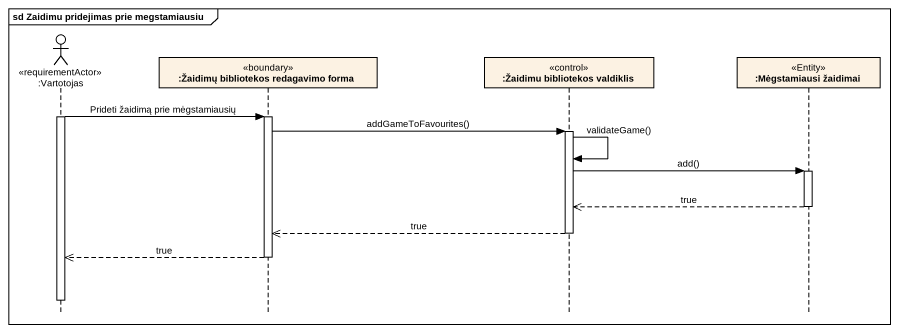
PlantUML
@startuml
mainframe sd Zaidimu pridejimas prie megstamiausiu
hide footbox
actor ":Vartotojas" as Vartotojas <<requirementActor>>
participant ":Žaidimų bibliotekos redagavimo forma" as Žaidimų_bibliotekos <<boundary>>
participant ":Žaidimu bibliotekos valdiklis" as Žaidimu_bibliotekos <<control>>
participant ":Mėgstamiausi žaidimai" as Mėgstamiausi_žaidimai <<Entity>>

activate Vartotojas
Vartotojas -> Žaidimų_bibliotekos : Prideti žaidimą prie mėgstamiausių
activate Žaidimų_bibliotekos
Žaidimų_bibliotekos -> Žaidimu_bibliotekos : addGameToFavourites()
activate Žaidimu_bibliotekos
Žaidimu_bibliotekos -> Žaidimu_bibliotekos : validateGame()
Žaidimu_bibliotekos -> Mėgstamiausi_žaidimai : add()
activate Mėgstamiausi_žaidimai
Mėgstamiausi_žaidimai -->> Žaidimu_bibliotekos : true
deactivate Mėgstamiausi_žaidimai
Žaidimu_bibliotekos -->> Žaidimų_bibliotekos : true
deactivate Žaidimu_bibliotekos
Žaidimų_bibliotekos -->> Vartotojas : true
deactivate Žaidimų_bibliotekos
deactivate Vartotojas
@enduml
